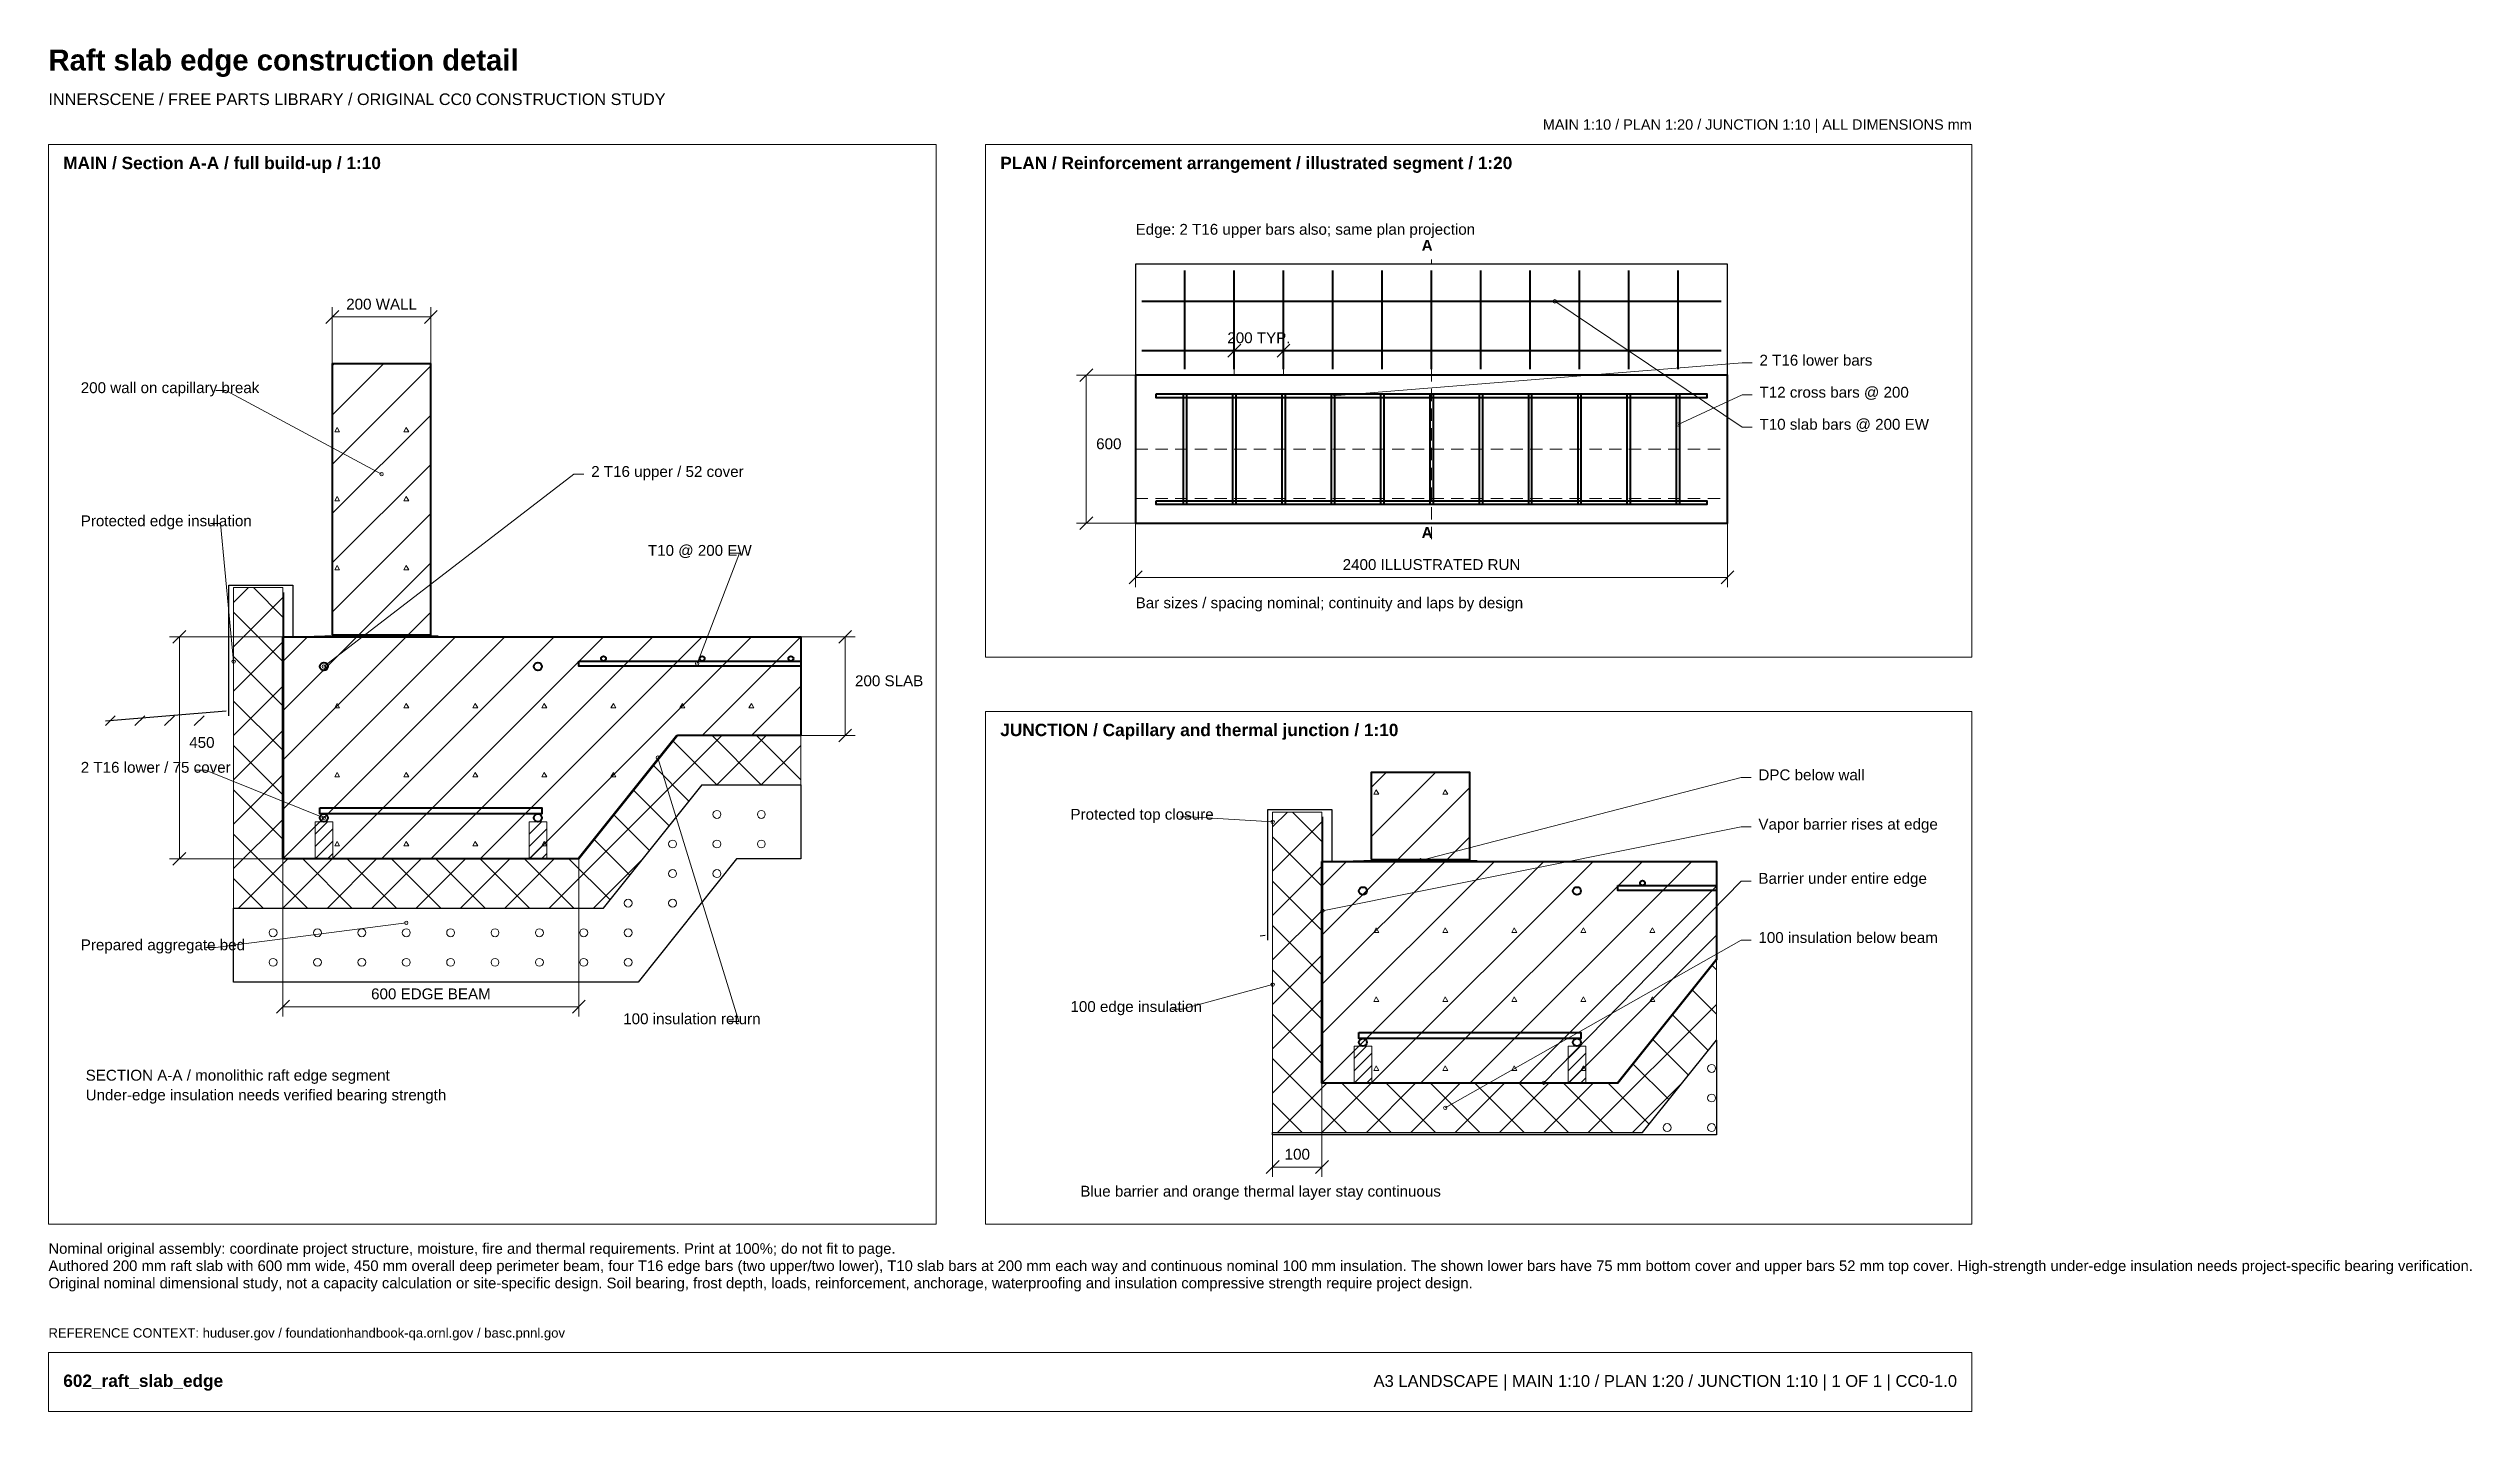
# Paper-space layout 'Layout1' of a CAD drawing. Header units: millimetres. Extents: x 15 to 506, y 10 to 286.
import ezdxf
from ezdxf.enums import TextEntityAlignment as Align

# ---------------------------------------------------------------- set-up
doc = ezdxf.new("R2010")
doc.units = ezdxf.units.MM
for name, color, linetype, lineweight, true_color in [('A-ANNO-BORDER', 7, 'Continuous', 18, 0x7b919e), ('A-ANNO-DIMS', 7, 'Continuous', 15, 0x4c626f), ('A-ANNO-TEXT', 7, 'Continuous', 18, 0x233442), ('A-FIXT', 7, 'Continuous', 20, 0x4d616b), ('A-FLOR', 7, 'Continuous', 30, 0x394f5b), ('A-HATCH', 7, 'Continuous', 13, 0x8d999e), ('A-HIDDEN', 7, 'Continuous', 13, 0x778992), ('A-INSU', 7, 'Continuous', 18, 0xb3833a), ('A-SITE', 7, 'Continuous', 25, 0x75664e), ('A-STRC', 7, 'Continuous', 40, 0x263746), ('A-WPRO', 7, 'Continuous', 30, 0x246f9f)]:
    doc.layers.add(name, color=color, linetype=linetype, lineweight=lineweight, true_color=true_color)
doc.styles.add('SECTION_BOLD', font='arialbd.ttf')
doc.styles.add('SECTION_REGULAR', font='arial.ttf')

psp = doc.layouts.get("Layout1")

# ---------------------------------------------------------------- linework, layer by layer
at = {"layer": 'A-ANNO-BORDER'}
for points in [[(15, 48), (195, 48), (195, 267), (15, 267)], [(205, 163), (405, 163), (405, 267), (205, 267)], [(205, 48), (405, 48), (405, 152), (205, 152)], [(15, 10), (405, 10), (405, 22), (15, 22)]]:
    psp.add_lwpolyline(points, close=True, dxfattribs=at)
at = {"layer": 'A-ANNO-DIMS'}
for p, q in [((295.4454, 242.943), (295.4454, 243.693)), ((295.4454, 238.943), (295.4454, 241.443)), ((295.4454, 234.943), (295.4454, 237.443)), ((71.2467, 230.718), (73.8467, 233.318)), ((72.5467, 222.518), (72.5467, 234.018)), ((72.5467, 232.018), (92.5467, 232.018)), ((91.2467, 230.718), (93.8467, 233.318)), ((92.5467, 222.518), (92.5467, 234.018)), ((295.4454, 230.943), (295.4454, 233.443)), ((254.1454, 223.893), (256.7454, 226.493)), ((255.4454, 220.193), (255.4454, 227.193)), ((264.1454, 223.893), (266.7454, 226.493)), ((265.4454, 220.193), (265.4454, 227.193)), ((295.4454, 226.943), (295.4454, 229.443)), ((224.1454, 218.893), (226.7454, 221.493)), ((255.4454, 225.193), (265.4454, 225.193)), ((295.4454, 222.943), (295.4454, 225.443)), ((295.4454, 218.943), (295.4454, 221.443)), ((235.4454, 220.193), (223.4454, 220.193)), ((225.4454, 190.193), (225.4454, 220.193)), ((295.4454, 214.943), (295.4454, 217.443)), ((295.4454, 210.943), (295.4454, 213.443)), ((295.4454, 206.943), (295.4454, 209.443)), ((295.4454, 202.943), (295.4454, 205.443)), ((295.4454, 198.943), (295.4454, 201.443)), ((295.4454, 194.943), (295.4454, 197.443)), ((295.4454, 190.943), (295.4454, 193.443)), ((235.4454, 190.193), (223.4454, 190.193)), ((224.1454, 188.893), (226.7454, 191.493)), ((235.4454, 190.193), (235.4454, 177.193)), ((295.4454, 186.943), (295.4454, 189.443)), ((355.4454, 190.193), (355.4454, 177.193)), ((234.1454, 177.893), (236.7454, 180.493)), ((235.4454, 179.193), (355.4454, 179.193)), ((354.1454, 177.893), (356.7454, 180.493)), ((62.5467, 167.118), (39.5467, 167.118)), ((40.2467, 165.818), (42.8467, 168.418)), ((41.5467, 122.118), (41.5467, 167.118)), ((167.5467, 167.118), (178.5467, 167.118)), ((175.2467, 165.818), (177.8467, 168.418)), ((176.5467, 147.118), (176.5467, 167.118)), ((175.2467, 145.818), (177.8467, 148.418)), ((167.5467, 147.118), (178.5467, 147.118)), ((40.2467, 120.818), (42.8467, 123.418)), ((62.5467, 122.118), (39.5467, 122.118)), ((62.5467, 122.118), (62.5467, 90.118)), ((122.5467, 122.118), (122.5467, 90.118)), ((61.2467, 90.818), (63.8467, 93.418)), ((121.2467, 90.818), (123.8467, 93.418)), ((62.5467, 92.118), (122.5467, 92.118)), ((263.2271, 76.593), (263.2271, 57.593)), ((273.2271, 76.593), (273.2271, 57.593)), ((261.9271, 58.293), (264.5271, 60.893)), ((263.2271, 59.593), (273.2271, 59.593)), ((271.9271, 58.293), (274.5271, 60.893))]:
    psp.add_line(p, q, dxfattribs=at)
for points in [[(320.4454, 235.193), (358.4454, 209.693), (360.4454, 209.693)], [(275.4454, 216.043), (358.4454, 222.693), (360.4454, 222.693)], [(82.5467, 200.118), (50.9671, 217.118), (48.9671, 217.118)], [(345.4454, 210.193), (358.4454, 216.193), (360.4454, 216.193)], [(70.8467, 161.118), (121.5467, 200.118), (123.5467, 200.118)], [(52.5467, 162.118), (49.8715, 190.118), (47.8715, 190.118)], [(146.5467, 161.718), (155.1189, 184.118), (153.1189, 184.118)], [(138.5467, 142.618), (154.9787, 89.118), (152.9787, 89.118)], [(70.8467, 130.418), (46.8113, 140.118), (44.8113, 140.118)], [(293.2271, 121.793), (358.2271, 138.593), (360.2271, 138.593)], [(263.2271, 129.593), (246.5149, 130.593), (244.5149, 130.593)], [(273.3271, 111.593), (358.2271, 128.593), (360.2271, 128.593)], [(318.2271, 76.693), (358.2271, 117.593), (360.2271, 117.593)], [(87.5467, 109.118), (48.8947, 104.118), (46.8947, 104.118)], [(298.2271, 71.593), (358.2271, 105.593), (360.2271, 105.593)], [(263.2271, 96.593), (244.8055, 91.593), (242.8055, 91.593)]]:
    psp.add_lwpolyline(points, dxfattribs=at)
for centre in [(320.4454, 235.193), (275.4454, 216.043), (345.4454, 210.193), (82.5467, 200.118), (52.5467, 162.118), (70.8467, 161.118), (146.5467, 161.718), (138.5467, 142.618), (70.8467, 130.418), (263.2271, 129.593), (293.2271, 121.793), (87.5467, 109.118), (273.3271, 111.593), (263.2271, 96.593), (318.2271, 76.693), (298.2271, 71.593)]:
    psp.add_circle(centre, 0.35, dxfattribs=at)
at = {"layer": 'A-FIXT'}
for points in [[(69.0467, 122.118), (72.6467, 122.118), (72.6467, 129.618), (69.0467, 129.618)], [(112.4467, 122.118), (116.0467, 122.118), (116.0467, 129.618), (112.4467, 129.618)], [(279.7271, 76.593), (283.3271, 76.593), (283.3271, 84.093), (279.7271, 84.093)], [(323.1271, 76.593), (326.7271, 76.593), (326.7271, 84.093), (323.1271, 84.093)]]:
    psp.add_lwpolyline(points, close=True, dxfattribs=at)
at = {"layer": 'A-FLOR'}
psp.add_lwpolyline([(235.4454, 220.193), (355.4454, 220.193), (355.4454, 242.693), (235.4454, 242.693)], close=True, dxfattribs=at)
at = {"layer": 'A-HATCH'}
for p, q in [((26.5467, 149.118), (28.5467, 151.118)), ((32.5467, 149.118), (34.5467, 151.118)), ((38.5467, 149.118), (40.5467, 151.118)), ((44.5467, 149.118), (46.5467, 151.118)), ((283.2271, 126.593), (296.2271, 139.593)), ((283.2271, 136.593), (286.2271, 139.593)), ((288.6271, 121.993), (303.2271, 136.593)), ((69.0467, 127.118), (71.5467, 129.618)), ((69.0467, 129.618), (69.0467, 129.618)), ((69.0467, 124.618), (72.6467, 128.218)), ((112.4467, 127.118), (114.9467, 129.618)), ((112.4467, 129.618), (112.4467, 129.618)), ((112.4467, 124.618), (116.0467, 128.218)), ((263.2271, 128.593), (266.2271, 131.593)), ((263.2271, 119.593), (273.2271, 129.593)), ((267.2271, 131.593), (273.2271, 125.593)), ((69.0467, 122.118), (72.6467, 125.718)), ((71.5467, 122.118), (72.6467, 123.218)), ((112.4467, 122.118), (116.0467, 125.718)), ((114.9467, 122.118), (116.0467, 123.218)), ((263.2271, 126.593), (273.2271, 116.593)), ((298.6271, 121.993), (303.2271, 126.593)), ((263.2271, 110.593), (273.2271, 120.593)), ((273.2271, 76.593), (318.2271, 121.593)), ((273.2271, 86.593), (308.2271, 121.593)), ((273.2271, 96.593), (298.2271, 121.593)), ((273.2271, 106.593), (288.2271, 121.593)), ((273.2271, 116.593), (278.2271, 121.593)), ((283.2271, 76.593), (328.2271, 121.593)), ((293.2271, 76.593), (338.2271, 121.593)), ((303.2271, 76.593), (348.2271, 121.593)), ((263.2271, 117.593), (273.2271, 107.593)), ((313.2271, 76.593), (353.2271, 116.593)), ((263.2271, 101.593), (273.2271, 111.593)), ((263.2271, 108.593), (273.2271, 98.593)), ((323.2271, 76.593), (353.2271, 106.593)), ((263.2271, 92.593), (273.2271, 102.593)), ((263.2271, 99.593), (273.2271, 89.593)), ((352.3382, 100.4819), (353.2271, 99.593)), ((263.2271, 83.593), (273.2271, 93.593)), ((348.3382, 95.4819), (353.2271, 90.593)), ((263.2271, 90.593), (273.2271, 80.593)), ((327.2271, 66.593), (353.2271, 92.593)), ((344.3382, 90.4819), (351.5604, 83.2597)), ((263.2271, 74.593), (273.2271, 84.593)), ((279.7271, 81.593), (282.2271, 84.093)), ((279.7271, 84.093), (279.7271, 84.093)), ((323.1271, 81.593), (325.6271, 84.093)), ((323.1271, 84.093), (323.1271, 84.093)), ((340.3382, 85.4819), (347.5604, 78.2597)), ((263.2271, 81.593), (278.2271, 66.593)), ((279.7271, 79.093), (283.3271, 82.693)), ((279.7271, 76.593), (283.3271, 80.193)), ((323.1271, 79.093), (326.7271, 82.693)), ((323.1271, 76.593), (326.7271, 80.193)), ((336.3382, 80.4819), (343.5604, 73.2597)), ((264.2271, 66.593), (274.2271, 76.593)), ((273.2271, 66.593), (283.2271, 76.593)), ((277.2271, 76.593), (287.2271, 66.593)), ((282.2271, 76.593), (283.3271, 77.693)), ((282.2271, 66.593), (292.2271, 76.593)), ((286.2271, 76.593), (296.2271, 66.593)), ((291.2271, 66.593), (301.2271, 76.593)), ((295.2271, 76.593), (305.2271, 66.593)), ((300.2271, 66.593), (310.2271, 76.593)), ((304.2271, 76.593), (314.2271, 66.593)), ((309.2271, 66.593), (319.2271, 76.593)), ((313.2271, 76.593), (323.2271, 66.593)), ((318.2271, 66.593), (328.2271, 76.593)), ((322.2271, 76.593), (332.2271, 66.593)), ((325.6271, 76.593), (326.7271, 77.693)), ((331.2271, 76.593), (339.5604, 68.2597)), ((336.2271, 66.593), (346.2271, 76.593)), ((263.2271, 72.593), (269.2271, 66.593))]:
    psp.add_line(p, q, dxfattribs=at)
for points in [[(72.5467, 212.118), (82.9467, 222.518)], [(72.5467, 222.118), (72.9467, 222.518)], [(72.5467, 202.118), (92.5467, 222.118)], [(72.5467, 192.118), (92.5467, 212.118)], [(72.5467, 182.118), (92.5467, 202.118)], [(72.5467, 172.118), (92.5467, 192.118)], [(77.9467, 167.518), (92.5467, 182.118)], [(52.5467, 174.118), (55.5467, 177.118)], [(56.5467, 177.118), (62.5467, 171.118)], [(52.5467, 165.118), (62.5467, 175.118)], [(52.5467, 172.118), (62.5467, 162.118)], [(87.9467, 167.518), (92.5467, 172.118)], [(62.5467, 122.118), (107.5467, 167.118)], [(62.5467, 132.118), (97.5467, 167.118)], [(62.5467, 142.118), (87.5467, 167.118)], [(62.5467, 152.118), (77.5467, 167.118)], [(62.5467, 162.118), (67.5467, 167.118)], [(72.5467, 122.118), (117.5467, 167.118)], [(82.5467, 122.118), (127.5467, 167.118)], [(92.5467, 122.118), (137.5467, 167.118)], [(102.5467, 122.118), (147.5467, 167.118)], [(112.5467, 122.118), (157.5467, 167.118)], [(147.5467, 147.118), (167.5467, 167.118)], [(52.5467, 156.118), (62.5467, 166.118)], [(52.5467, 163.118), (62.5467, 153.118)], [(52.5467, 147.118), (62.5467, 157.118)], [(52.5467, 154.118), (62.5467, 144.118)], [(157.5467, 147.118), (167.5467, 157.118)], [(52.5467, 138.118), (62.5467, 148.118)], [(52.5467, 145.118), (62.5467, 135.118)], [(116.5467, 112.118), (151.5467, 147.118)], [(141.6578, 146.0069), (150.5467, 137.118)], [(149.5467, 147.118), (159.5467, 137.118)], [(150.5467, 137.118), (160.5467, 147.118)], [(158.5467, 147.118), (167.5467, 138.118)], [(159.5467, 137.118), (167.5467, 145.118)], [(52.5467, 129.118), (62.5467, 139.118)], [(137.6578, 141.0069), (144.88, 133.7847)], [(52.5467, 136.118), (62.5467, 126.118)], [(133.6578, 136.0069), (140.88, 128.7847)], [(52.5467, 120.118), (62.5467, 130.118)], [(129.6578, 131.0069), (136.88, 123.7847)], [(52.5467, 127.118), (67.5467, 112.118)], [(125.6578, 126.0069), (132.88, 118.7847)], [(52.5467, 118.118), (58.5467, 112.118)], [(53.5467, 112.118), (63.5467, 122.118)], [(62.5467, 112.118), (72.5467, 122.118)], [(66.5467, 122.118), (76.5467, 112.118)], [(71.5467, 112.118), (81.5467, 122.118)], [(75.5467, 122.118), (85.5467, 112.118)], [(80.5467, 112.118), (90.5467, 122.118)], [(84.5467, 122.118), (94.5467, 112.118)], [(89.5467, 112.118), (99.5467, 122.118)], [(93.5467, 122.118), (103.5467, 112.118)], [(98.5467, 112.118), (108.5467, 122.118)], [(102.5467, 122.118), (112.5467, 112.118)], [(107.5467, 112.118), (117.5467, 122.118)], [(111.5467, 122.118), (121.5467, 112.118)], [(120.5467, 122.118), (128.88, 113.7847)], [(125.5467, 112.118), (135.5467, 122.118)]]:
    psp.add_lwpolyline(points, dxfattribs=at)
for points in [[(73.0467, 208.718), (74.0467, 208.718), (73.5467, 209.618)], [(87.0467, 208.718), (88.0467, 208.718), (87.5467, 209.618)], [(73.0467, 194.718), (74.0467, 194.718), (73.5467, 195.618)], [(87.0467, 194.718), (88.0467, 194.718), (87.5467, 195.618)], [(73.0467, 180.718), (74.0467, 180.718), (73.5467, 181.618)], [(87.0467, 180.718), (88.0467, 180.718), (87.5467, 181.618)], [(73.0467, 152.718), (74.0467, 152.718), (73.5467, 153.618)], [(87.0467, 152.718), (88.0467, 152.718), (87.5467, 153.618)], [(101.0467, 152.718), (102.0467, 152.718), (101.5467, 153.618)], [(115.0467, 152.718), (116.0467, 152.718), (115.5467, 153.618)], [(129.0467, 152.718), (130.0467, 152.718), (129.5467, 153.618)], [(143.0467, 152.718), (144.0467, 152.718), (143.5467, 153.618)], [(157.0467, 152.718), (158.0467, 152.718), (157.5467, 153.618)], [(73.0467, 138.718), (74.0467, 138.718), (73.5467, 139.618)], [(87.0467, 138.718), (88.0467, 138.718), (87.5467, 139.618)], [(101.0467, 138.718), (102.0467, 138.718), (101.5467, 139.618)], [(115.0467, 138.718), (116.0467, 138.718), (115.5467, 139.618)], [(129.0467, 138.718), (130.0467, 138.718), (129.5467, 139.618)], [(283.7271, 135.193), (284.7271, 135.193), (284.2271, 136.093)], [(297.7271, 135.193), (298.7271, 135.193), (298.2271, 136.093)], [(73.0467, 124.718), (74.0467, 124.718), (73.5467, 125.618)], [(87.0467, 124.718), (88.0467, 124.718), (87.5467, 125.618)], [(101.0467, 124.718), (102.0467, 124.718), (101.5467, 125.618)], [(115.0467, 124.718), (116.0467, 124.718), (115.5467, 125.618)], [(283.7271, 107.193), (284.7271, 107.193), (284.2271, 108.093)], [(297.7271, 107.193), (298.7271, 107.193), (298.2271, 108.093)], [(311.7271, 107.193), (312.7271, 107.193), (312.2271, 108.093)], [(325.7271, 107.193), (326.7271, 107.193), (326.2271, 108.093)], [(339.7271, 107.193), (340.7271, 107.193), (340.2271, 108.093)], [(283.7271, 93.193), (284.7271, 93.193), (284.2271, 94.093)], [(297.7271, 93.193), (298.7271, 93.193), (298.2271, 94.093)], [(311.7271, 93.193), (312.7271, 93.193), (312.2271, 94.093)], [(325.7271, 93.193), (326.7271, 93.193), (326.2271, 94.093)], [(339.7271, 93.193), (340.7271, 93.193), (340.2271, 94.093)], [(283.7271, 79.193), (284.7271, 79.193), (284.2271, 80.093)], [(297.7271, 79.193), (298.7271, 79.193), (298.2271, 80.093)], [(311.7271, 79.193), (312.7271, 79.193), (312.2271, 80.093)], [(325.7271, 79.193), (326.7271, 79.193), (326.2271, 80.093)]]:
    psp.add_lwpolyline(points, close=True, dxfattribs=at)
for centre in [(150.5467, 131.118), (159.5467, 131.118), (141.5467, 125.118), (150.5467, 125.118), (159.5467, 125.118), (141.5467, 119.118), (150.5467, 119.118), (132.5467, 113.118), (141.5467, 113.118), (60.5467, 107.118), (69.5467, 107.118), (78.5467, 107.118), (87.5467, 107.118), (96.5467, 107.118), (105.5467, 107.118), (114.5467, 107.118), (123.5467, 107.118), (132.5467, 107.118), (60.5467, 101.118), (69.5467, 101.118), (78.5467, 101.118), (87.5467, 101.118), (96.5467, 101.118), (105.5467, 101.118), (114.5467, 101.118), (123.5467, 101.118), (132.5467, 101.118), (352.2271, 79.593), (352.2271, 73.593), (343.2271, 67.593), (352.2271, 67.593)]:
    psp.add_circle(centre, 0.8, dxfattribs=at)
at = {"layer": 'A-HIDDEN'}
for p, q in [((235.4454, 205.193), (237.9454, 205.193)), ((239.4454, 205.193), (241.9454, 205.193)), ((243.4454, 205.193), (245.9454, 205.193)), ((247.4454, 205.193), (249.9454, 205.193)), ((251.4454, 205.193), (253.9454, 205.193)), ((255.4454, 205.193), (257.9454, 205.193)), ((259.4454, 205.193), (261.9454, 205.193)), ((263.4454, 205.193), (265.9454, 205.193)), ((267.4454, 205.193), (269.9454, 205.193)), ((271.4454, 205.193), (273.9454, 205.193)), ((275.4454, 205.193), (277.9454, 205.193)), ((279.4454, 205.193), (281.9454, 205.193)), ((283.4454, 205.193), (285.9454, 205.193)), ((287.4454, 205.193), (289.9454, 205.193)), ((291.4454, 205.193), (293.9454, 205.193)), ((295.4454, 205.193), (297.9454, 205.193)), ((299.4454, 205.193), (301.9454, 205.193)), ((303.4454, 205.193), (305.9454, 205.193)), ((307.4454, 205.193), (309.9454, 205.193)), ((311.4454, 205.193), (313.9454, 205.193)), ((315.4454, 205.193), (317.9454, 205.193)), ((319.4454, 205.193), (321.9454, 205.193)), ((323.4454, 205.193), (325.9454, 205.193)), ((327.4454, 205.193), (329.9454, 205.193)), ((331.4454, 205.193), (333.9454, 205.193)), ((335.4454, 205.193), (337.9454, 205.193)), ((339.4454, 205.193), (341.9454, 205.193)), ((343.4454, 205.193), (345.9454, 205.193)), ((347.4454, 205.193), (349.9454, 205.193)), ((351.4454, 205.193), (353.9454, 205.193)), ((235.4454, 195.193), (237.9454, 195.193)), ((239.4454, 195.193), (241.9454, 195.193)), ((243.4454, 195.193), (245.9454, 195.193)), ((247.4454, 195.193), (249.9454, 195.193)), ((251.4454, 195.193), (253.9454, 195.193)), ((255.4454, 195.193), (257.9454, 195.193)), ((259.4454, 195.193), (261.9454, 195.193)), ((263.4454, 195.193), (265.9454, 195.193)), ((267.4454, 195.193), (269.9454, 195.193)), ((271.4454, 195.193), (273.9454, 195.193)), ((275.4454, 195.193), (277.9454, 195.193)), ((279.4454, 195.193), (281.9454, 195.193)), ((283.4454, 195.193), (285.9454, 195.193)), ((287.4454, 195.193), (289.9454, 195.193)), ((291.4454, 195.193), (293.9454, 195.193)), ((295.4454, 195.193), (297.9454, 195.193)), ((299.4454, 195.193), (301.9454, 195.193)), ((303.4454, 195.193), (305.9454, 195.193)), ((307.4454, 195.193), (309.9454, 195.193)), ((311.4454, 195.193), (313.9454, 195.193)), ((315.4454, 195.193), (317.9454, 195.193)), ((319.4454, 195.193), (321.9454, 195.193)), ((323.4454, 195.193), (325.9454, 195.193)), ((327.4454, 195.193), (329.9454, 195.193)), ((331.4454, 195.193), (333.9454, 195.193)), ((335.4454, 195.193), (337.9454, 195.193)), ((339.4454, 195.193), (341.9454, 195.193)), ((343.4454, 195.193), (345.9454, 195.193)), ((347.4454, 195.193), (349.9454, 195.193)), ((351.4454, 195.193), (353.9454, 195.193))]:
    psp.add_line(p, q, dxfattribs=at)
at = {"layer": 'A-INSU'}
for points in [[(52.5467, 177.118), (62.5467, 177.118), (62.5467, 122.118), (122.5467, 122.118), (142.5467, 147.118), (167.5467, 147.118), (167.5467, 137.118), (147.5467, 137.118), (127.5467, 112.118), (52.5467, 112.118)], [(263.2271, 131.593), (273.2271, 131.593), (273.2271, 76.593), (333.2271, 76.593), (353.2271, 101.593), (353.2271, 101.593), (353.2271, 85.343), (338.2271, 66.593), (263.2271, 66.593)]]:
    psp.add_lwpolyline(points, close=True, dxfattribs=at)
at = {"layer": 'A-SITE'}
for p, q in [((26.5467, 150.118), (51.0467, 152.118)), ((260.7271, 106.5114), (261.7271, 106.593))]:
    psp.add_line(p, q, dxfattribs=at)
for points in [[(52.5467, 112.118), (127.5467, 112.118), (147.5467, 137.118), (167.5467, 137.118), (167.5467, 122.118), (154.5467, 122.118), (134.5467, 97.118), (52.5467, 97.118)], [(263.2271, 66.593), (338.2271, 66.593), (353.2271, 85.343), (353.2271, 66.093), (263.2271, 66.093)]]:
    psp.add_lwpolyline(points, close=True, dxfattribs=at)
at = {"layer": 'A-STRC'}
for p, q in [((245.4454, 221.443), (245.4454, 241.443)), ((255.4454, 221.443), (255.4454, 241.443)), ((265.4454, 221.443), (265.4454, 241.443)), ((275.4454, 221.443), (275.4454, 241.443)), ((285.4454, 221.443), (285.4454, 241.443)), ((295.4454, 221.443), (295.4454, 241.443)), ((305.4454, 221.443), (305.4454, 241.443)), ((315.4454, 221.443), (315.4454, 241.443)), ((325.4454, 221.443), (325.4454, 241.443)), ((335.4454, 221.443), (335.4454, 241.443)), ((345.4454, 221.443), (345.4454, 241.443)), ((236.6954, 235.193), (354.1954, 235.193)), ((236.6954, 225.193), (354.1954, 225.193))]:
    psp.add_line(p, q, dxfattribs=at)
for points in [[(72.5467, 167.518), (92.5467, 167.518), (92.5467, 222.518), (72.5467, 222.518)], [(235.4454, 190.193), (355.4454, 190.193), (355.4454, 220.193), (235.4454, 220.193)], [(239.5954, 216.443), (351.2954, 216.443), (351.2954, 215.643), (239.5954, 215.643)], [(245.1454, 193.943), (245.1454, 216.443), (245.7454, 216.443), (245.7454, 193.943)], [(255.1454, 193.943), (255.1454, 216.443), (255.7454, 216.443), (255.7454, 193.943)], [(265.1454, 193.943), (265.1454, 216.443), (265.7454, 216.443), (265.7454, 193.943)], [(275.1454, 193.943), (275.1454, 216.443), (275.7454, 216.443), (275.7454, 193.943)], [(285.1454, 193.943), (285.1454, 216.443), (285.7454, 216.443), (285.7454, 193.943)], [(295.1454, 193.943), (295.1454, 216.443), (295.7454, 216.443), (295.7454, 193.943)], [(305.1454, 193.943), (305.1454, 216.443), (305.7454, 216.443), (305.7454, 193.943)], [(315.1454, 193.943), (315.1454, 216.443), (315.7454, 216.443), (315.7454, 193.943)], [(325.1454, 193.943), (325.1454, 216.443), (325.7454, 216.443), (325.7454, 193.943)], [(335.1454, 193.943), (335.1454, 216.443), (335.7454, 216.443), (335.7454, 193.943)], [(345.1454, 193.943), (345.1454, 216.443), (345.7454, 216.443), (345.7454, 193.943)], [(239.5954, 194.743), (351.2954, 194.743), (351.2954, 193.943), (239.5954, 193.943)], [(62.5467, 167.118), (167.5467, 167.118), (167.5467, 147.118), (142.5467, 147.118), (122.5467, 122.118), (62.5467, 122.118)], [(122.5467, 162.218), (167.5467, 162.218), (167.5467, 161.218), (122.5467, 161.218)], [(283.2271, 121.993), (303.2271, 121.993), (303.2271, 139.593), (283.2271, 139.593)], [(70.0467, 132.418), (115.0467, 132.418), (115.0467, 131.218), (70.0467, 131.218)], [(273.2271, 121.593), (353.2271, 121.593), (353.2271, 101.593), (353.2271, 101.593), (333.2271, 76.593), (273.2271, 76.593)], [(333.2271, 116.693), (353.2271, 116.693), (353.2271, 115.693), (333.2271, 115.693)], [(280.7271, 86.893), (325.7271, 86.893), (325.7271, 85.693), (280.7271, 85.693)]]:
    psp.add_lwpolyline(points, close=True, dxfattribs=at)
for centre, radius in [((127.5467, 162.718), 0.5), ((147.5467, 162.718), 0.5), ((165.5467, 162.718), 0.5), ((70.8467, 161.118), 0.8), ((114.2467, 161.118), 0.8), ((70.8467, 130.418), 0.8), ((114.2467, 130.418), 0.8), ((281.5271, 115.593), 0.8), ((324.9271, 115.593), 0.8), ((338.2271, 117.193), 0.5), ((281.5271, 84.893), 0.8), ((324.9271, 84.893), 0.8)]:
    psp.add_circle(centre, radius, dxfattribs=at)
at = {"layer": 'A-WPRO'}
for p, q in [((71.0467, 167.318), (94.0467, 167.318)), ((262.2271, 105.593), (262.2271, 132.093)), ((262.2271, 132.093), (275.2271, 132.093)), ((273.3271, 130.593), (273.3271, 76.693)), ((275.2271, 132.093), (275.2271, 121.593)), ((275.2271, 121.593), (281.7271, 121.793)), ((281.7271, 121.793), (304.7271, 121.793)), ((333.1271, 76.693), (353.1271, 101.693)), ((353.1271, 101.693), (353.2271, 101.693)), ((273.3271, 76.693), (333.1271, 76.693))]:
    psp.add_line(p, q, dxfattribs=at)
for points in [[(51.5467, 151.118), (51.5467, 177.618), (64.5467, 177.618), (64.5467, 167.118), (71.0467, 167.318)], [(62.6467, 176.118), (62.6467, 122.218), (122.4467, 122.218), (142.4467, 147.218), (167.5467, 147.218)]]:
    psp.add_lwpolyline(points, dxfattribs=at)

# ---------------------------------------------------------------- texts
at = {"layer": 'A-ANNO-DIMS', "style": 'SECTION_REGULAR'}
for s, p in [('200 WALL', (82.5467, 233.518)), ('200 TYP.', (260.4454, 226.693)), ('2400 ILLUSTRATED RUN', (295.4454, 180.693)), ('600 EDGE BEAM', (92.5467, 93.618)), ('100', (268.2271, 61.093))]:
    psp.add_text(s, height=2.2, dxfattribs=at).set_placement(p, align=Align.CENTER)
for s, p in [('600', (227.4454, 205.193)), ('200 SLAB', (178.5467, 157.118)), ('450', (43.5467, 144.618))]:
    psp.add_text(s, height=2.2, dxfattribs=at).set_placement(p)
at = {"layer": 'A-ANNO-TEXT'}
for s, height, style, p in [('Raft slab edge construction detail', 4.25, 'SECTION_BOLD', (15, 282)), ('INNERSCENE / FREE PARTS LIBRARY / ORIGINAL CC0 CONSTRUCTION STUDY', 2.35, 'SECTION_REGULAR', (15, 275)), ('MAIN / Section A-A / full build-up / 1:10', 2.5, 'SECTION_BOLD', (18, 262)), ('PLAN / Reinforcement arrangement / illustrated segment / 1:20', 2.5, 'SECTION_BOLD', (208, 262)), ('Edge: 2 T16 upper bars also; same plan projection', 2.2, 'SECTION_REGULAR', (235.4454, 248.693)), ('A', 2.2, 'SECTION_BOLD', (293.4454, 245.443)), ('2 T16 lower bars', 2.2, 'SECTION_REGULAR', (361.9454, 222.143)), ('200 wall on capillary break', 2.2, 'SECTION_REGULAR', (21.5467, 216.568)), ('T12 cross bars @ 200', 2.2, 'SECTION_REGULAR', (361.9454, 215.643)), ('T10 slab bars @ 200 EW', 2.2, 'SECTION_REGULAR', (361.9454, 209.143)), ('2 T16 upper / 52 cover', 2.2, 'SECTION_REGULAR', (125.0467, 199.568)), ('Protected edge insulation', 2.2, 'SECTION_REGULAR', (21.5467, 189.568)), ('A', 2.2, 'SECTION_BOLD', (293.4454, 187.193)), ('T10 @ 200 EW', 2.2, 'SECTION_REGULAR', (136.5467, 183.568)), ('Bar sizes / spacing nominal; continuity and laps by design', 2.2, 'SECTION_REGULAR', (235.4454, 172.943)), ('JUNCTION / Capillary and thermal junction / 1:10', 2.5, 'SECTION_BOLD', (208, 147)), ('2 T16 lower / 75 cover', 2.2, 'SECTION_REGULAR', (21.5467, 139.568)), ('DPC below wall', 2.2, 'SECTION_REGULAR', (361.7271, 138.043)), ('Protected top closure', 2.2, 'SECTION_REGULAR', (222.2271, 130.043)), ('Vapor barrier rises at edge', 2.2, 'SECTION_REGULAR', (361.7271, 128.043)), ('Barrier under entire edge', 2.2, 'SECTION_REGULAR', (361.7271, 117.043)), ('Prepared aggregate bed', 2.2, 'SECTION_REGULAR', (21.5467, 103.568)), ('100 insulation below beam', 2.2, 'SECTION_REGULAR', (361.7271, 105.043)), ('100 edge insulation', 2.2, 'SECTION_REGULAR', (222.2271, 91.043)), ('100 insulation return', 2.2, 'SECTION_REGULAR', (131.5467, 88.568)), ('SECTION A-A / monolithic raft edge segment', 2.2, 'SECTION_REGULAR', (22.5467, 77.118)), ('Under-edge insulation needs verified bearing strength', 2.2, 'SECTION_REGULAR', (22.5467, 73.118)), ('Blue barrier and orange thermal layer stay continuous', 2.2, 'SECTION_REGULAR', (224.2271, 53.593)), ('Nominal original assembly: coordinate project structure, moisture, fire and thermal requirements. Print at 100%; do not fit to page.', 2.15, 'SECTION_REGULAR', (15, 42)), ('Authored 200 mm raft slab with 600 mm wide, 450 mm overall deep perimeter beam, four T16 edge bars (two upper/two lower), T10 slab bars at 200 mm each way and continuous nominal 100 mm insulation. The shown lower bars have 75 mm bottom cover and upper bars 52 mm top cover. High-strength under-edge insulation needs project-specific bearing verification.', 2.15, 'SECTION_REGULAR', (15, 38.5)), ('Original nominal dimensional study, not a capacity calculation or site-specific design. Soil bearing, frost depth, loads, reinforcement, anchorage, waterproofing and insulation compressive strength require project design.', 2.15, 'SECTION_REGULAR', (15, 35)), ('REFERENCE CONTEXT: huduser.gov / foundationhandbook-qa.ornl.gov / basc.pnnl.gov', 1.9, 'SECTION_REGULAR', (15, 25)), ('602_raft_slab_edge', 2.5, 'SECTION_BOLD', (18, 15))]:
    psp.add_text(s, height=height, dxfattribs=dict(at, style=style)).set_placement(p)
at = {"layer": 'A-ANNO-TEXT', "style": 'SECTION_REGULAR'}
for s, height, p in [('MAIN 1:10 / PLAN 1:20 / JUNCTION 1:10 | ALL DIMENSIONS mm', 2.1, (405, 270)), ('A3 LANDSCAPE | MAIN 1:10 / PLAN 1:20 / JUNCTION 1:10 | 1 OF 1 | CC0-1.0', 2.4, (402, 15))]:
    psp.add_text(s, height=height, dxfattribs=at).set_placement(p, align=Align.RIGHT)

doc.saveas('drawing.dxf')
